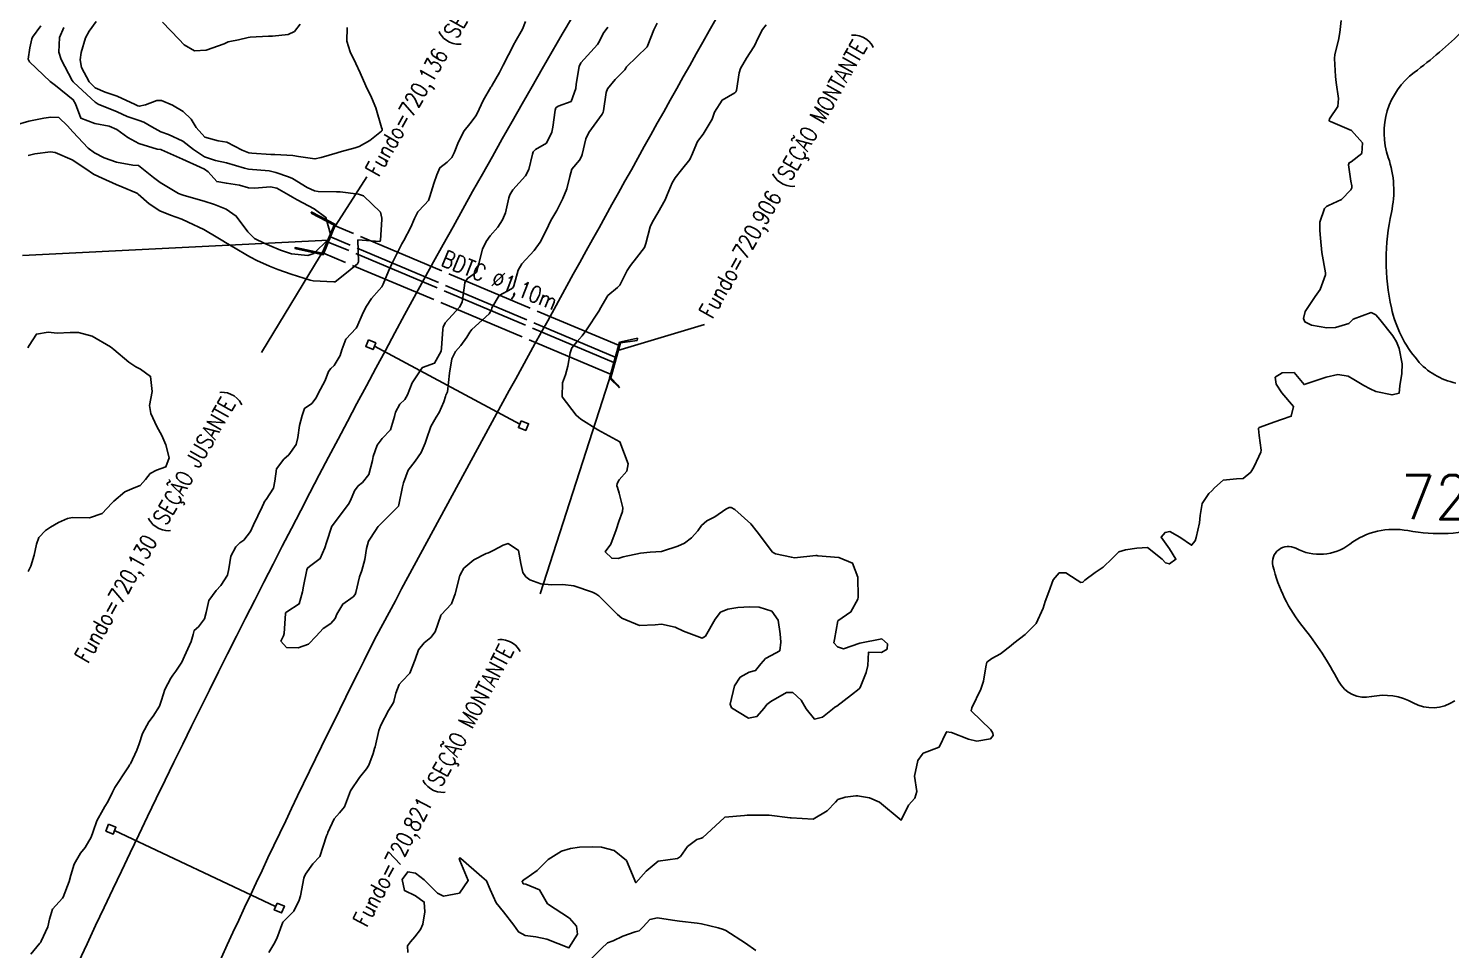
# Model space of a CAD drawing. Header units: metres. Extents: x 318500 to 325275, y 7408834 to 7428799.
# Drawn here: x 322047.1 to 322176.2, y 7417404.1 to 7417487.7 of the extents above; entities that cross this region are included whole.
import ezdxf
from ezdxf.enums import TextEntityAlignment as Align

# ---------------------------------------------------------------- set-up
doc = ezdxf.new("R2010")
doc.units = ezdxf.units.M
doc.header["$MEASUREMENT"] = 0
doc.linetypes.add('CONTINUO', pattern=[0])
doc.linetypes.add('TRACEJADO', pattern=[8.7, 8, -0.7])
for name, color, linetype in [('ALA', 45, 'Continuous'), ('BUEIRO', 151, 'Continuous'), ('Curvas de Nivel 1m', 11, 'Continuous'), ('Hidrografia', 140, 'Continuous'), ('Linha Férrea', 20, 'Continuous'), ('Pontos Cotados', 45, 'Continuous'), ('Pórticos', 45, 'Continuous'), ('TEXTO', 45, 'Continuous')]:
    doc.layers.add(name, color=color, linetype=linetype)
doc.styles.add('ROMANS', font='romans', dxfattribs={"height": 0.2})
doc.styles.add('Style-STANDARD', font='STANDARD.shx')

# ---------------------------------------------------------------- blocks, each defined once
blk = doc.blocks.new('ELVTXT_38')
at = {"layer": 'Pontos Cotados', "linetype": 'Continuous', "style": 'Style-STANDARD'}
for s, height, p in [('721.9', 4, (0, 4)), ('x', 3, (0, 0))]:
    blk.add_text(s, height=height, dxfattribs=at).set_placement(p, align=Align.MIDDLE_CENTER)

msp = doc.modelspace()

# ---------------------------------------------------------------- linework, layer by layer
at = {"layer": 'ALA', "linetype": 'CONTINUO'}
for points in [[(322074.99, 7417469.91, 722.49), (322072.77, 7417471.07, 721.43)], [(322072.77, 7417471.07, 721.43), (322072.83, 7417470.91, 720.72), (322074.86, 7417469.85, 721.11)], [(322073.78, 7417467.32, 721.12), (322071.35, 7417467.82, 720.78), (322071.28, 7417467.73, 721.46)], [(322073.85, 7417467.17, 722.49), (322071.28, 7417467.73, 721.46)], [(322100.75, 7417459.25, 722.82), (322102.37, 7417459.6, 722.12)], [(322100.84, 7417459.17, 720.99), (322102.35, 7417459.4, 721.55), (322102.37, 7417459.6, 722.12)], [(322099.83, 7417455.98, 722.83), (322100.74, 7417455.08, 722.09)], [(322100.74, 7417455.08, 722.09), (322100.6, 7417455.32, 721.56), (322099.95, 7417456, 720.92)]]:
    msp.add_polyline3d(points, dxfattribs=at)
at = {"layer": 'BUEIRO', "linetype": 'TRACEJADO', "flags": 128}
for points in [[(322100.66, 7417458.95), (322074.95, 7417469.8)], [(322100.23, 7417457.4), (322074.33, 7417468.32)], [(322100.36, 7417457.88), (322074.52, 7417468.79)], [(322099.93, 7417456.33), (322073.9, 7417467.31)]]:
    msp.add_lwpolyline(points, dxfattribs=at)
at = {"layer": 'BUEIRO', "linetype": 'CONTINUO'}
for points in [[(322074.99, 7417469.91, 722.49), (322074.86, 7417469.85, 721.11), (322073.78, 7417467.32, 721.12), (322073.85, 7417467.17, 722.49)], [(322074.99, 7417469.91, 722.49), (322073.85, 7417467.17, 722.49)], [(322100.75, 7417459.25, 722.82), (322099.83, 7417455.98, 722.83)], [(322099.83, 7417455.98, 722.83), (322099.95, 7417456, 720.92), (322100.84, 7417459.17, 720.99), (322100.75, 7417459.25, 722.82)]]:
    msp.add_polyline3d(points, dxfattribs=at)
at = {"layer": 'Curvas de Nivel 1m', "flags": 128}
for points, elevation in [([(322045.91, 7417478.94), (322047.15, 7417479.29), (322048.52, 7417479.55), (322049.16, 7417479.65), (322049.88, 7417479.62), (322050.67, 7417478.88), (322051.14, 7417478.33), (322052.54, 7417476.85), (322053.11, 7417476.41), (322053.98, 7417475.96), (322055.1, 7417475.56), (322056.58, 7417475.31), (322057.1, 7417475.26), (322057.7, 7417474.78), (322058.48, 7417474.17), (322059.08, 7417473.74), (322060.73, 7417472.74), (322061.07, 7417472.61), (322061.26, 7417472.55), (322063.06, 7417472.04), (322064.01, 7417471.74), (322065.05, 7417471.32), (322065.97, 7417470.67), (322067.02, 7417469.25), (322067.64, 7417468.65), (322068.56, 7417468.19), (322069, 7417468.01), (322069.98, 7417467.59), (322071, 7417467.26), (322072.47, 7417467.11), (322073, 7417467.29), (322074.32, 7417468.56), (322074.52, 7417469.05), (322074.1, 7417470.56), (322073.05, 7417471.35), (322071.51, 7417472.15), (322071.07, 7417472.39), (322070.72, 7417472.61), (322069.66, 7417473.2), (322069.08, 7417473.32), (322067.64, 7417473.21), (322067.08, 7417473.25), (322066.26, 7417473.49), (322065.08, 7417473.65), (322064.2, 7417473.81), (322063.44, 7417474.7), (322063.09, 7417474.94), (322062.69, 7417475.13), (322061.11, 7417475.83), (322059.19, 7417476.69), (322059.12, 7417476.72), (322058.81, 7417476.76), (322057.13, 7417477.25), (322056.13, 7417477.81), (322055.15, 7417478.52), (322054.46, 7417478.83), (322053.15, 7417479.08), (322051.86, 7417479.56), (322051.4, 7417480.87), (322051.18, 7417481.23), (322049.57, 7417482.52), (322049.2, 7417482.79), (322049.08, 7417482.9), (322047.23, 7417484.68), (322047.11, 7417484.92), (322047.24, 7417485.94), (322047.42, 7417486.75), (322047.49, 7417486.92), (322048.23, 7417487.95)], 722), ([(322047.11, 7417476.19), (322047.7, 7417476.32), (322049.11, 7417476.52), (322049.55, 7417476.46), (322051.1, 7417475.78), (322052.51, 7417474.85), (322052.84, 7417474.6), (322053.09, 7417474.45), (322053.81, 7417474.11), (322055.08, 7417473.54), (322055.6, 7417473.34), (322056.88, 7417472.79), (322057.01, 7417472.73), (322057.07, 7417472.68), (322058.06, 7417471.78), (322059.05, 7417471.14), (322060.01, 7417470.75), (322061.03, 7417470.39), (322061.62, 7417470.14), (322063.02, 7417469.45), (322064.3, 7417468.69), (322064.75, 7417468.42), (322065.01, 7417468.28), (322065.89, 7417467.78), (322066.99, 7417467.09), (322067.27, 7417466.94), (322067.83, 7417466.65), (322068.98, 7417466.12), (322069.76, 7417465.83), (322070.97, 7417465.42), (322072.69, 7417464.86), (322072.96, 7417464.8), (322074.82, 7417464.7), (322074.96, 7417464.72), (322075.97, 7417465.54), (322076.99, 7417466.35), (322077.05, 7417466.46), (322077.07, 7417466.52), (322077.01, 7417468.52), (322079.01, 7417468.38), (322079.07, 7417468.5), (322079.17, 7417470.37), (322079.17, 7417470.5), (322079.05, 7417471.02), (322077.53, 7417472.52), (322077.07, 7417472.67), (322075.39, 7417472.87), (322075.07, 7417472.87), (322073.4, 7417472.91), (322073.07, 7417472.96), (322072.41, 7417473.26), (322071.08, 7417474.08), (322070.73, 7417474.25), (322069.57, 7417474.62), (322069.09, 7417474.75), (322068.95, 7417474.78), (322067.09, 7417474.95), (322066.72, 7417475.04), (322065.1, 7417475.5), (322064.09, 7417475.71), (322063.11, 7417476.06), (322062.1, 7417476.73), (322061.13, 7417477.48), (322059.83, 7417478.07), (322059.14, 7417478.32), (322058.33, 7417478.77), (322057.58, 7417479.21), (322057.16, 7417479.34), (322056.07, 7417479.72), (322055.16, 7417480.13), (322053.45, 7417480.84), (322053.17, 7417481.02), (322051.62, 7417482.43), (322051.2, 7417482.84), (322051.17, 7417482.87), (322051.1, 7417482.98), (322050.08, 7417484.89), (322049.89, 7417485.54), (322049.93, 7417486.89), (322050.34, 7417487.8)], 723), ([(322047.33, 7417403.71), (322048.16, 7417404.71), (322048.24, 7417404.8), (322048.29, 7417404.89), (322048.87, 7417406.19), (322049.03, 7417406.88), (322049.3, 7417407.78), (322050.21, 7417408.78), (322050.27, 7417408.87), (322050.81, 7417410.28), (322050.97, 7417410.86), (322051.26, 7417411.85), (322051.85, 7417412.85), (322052.28, 7417413.38), (322052.82, 7417414.3), (322052.99, 7417414.83), (322053.32, 7417415.81), (322053.9, 7417416.82), (322054.06, 7417417.09), (322054.33, 7417417.53), (322054.76, 7417418.4), (322054.96, 7417418.81), (322056.08, 7417420.51), (322056.25, 7417420.79), (322056.29, 7417420.87), (322056.37, 7417420.98), (322056.97, 7417422.2), (322057.16, 7417422.78), (322057.46, 7417423.73), (322058.03, 7417424.77), (322058.44, 7417425.31), (322059, 7417426.2), (322059.19, 7417426.75), (322059.49, 7417427.72), (322060.04, 7417428.74), (322060.22, 7417429.01), (322060.49, 7417429.37), (322061.03, 7417430.2), (322061.29, 7417430.73), (322061.88, 7417432.08), (322062.06, 7417432.72), (322062.17, 7417433.08), (322062.54, 7417433.4), (322063.11, 7417434.14), (322063.24, 7417434.7), (322063.48, 7417435.79), (322064.14, 7417436.69), (322064.59, 7417437.15), (322065.19, 7417438.09), (322065.3, 7417438.67), (322065.48, 7417439.82), (322065.95, 7417440.67), (322066.29, 7417441.02), (322066.65, 7417441.28), (322067.26, 7417442.05), (322067.55, 7417442.65), (322068.33, 7417444.28), (322068.47, 7417444.63), (322068.54, 7417444.79), (322068.7, 7417444.97), (322069.35, 7417445.98), (322069.49, 7417446.62), (322069.62, 7417447.73), (322070.28, 7417448.61), (322070.75, 7417449.02), (322071.4, 7417449.96), (322071.56, 7417450.59), (322071.72, 7417451.66), (322071.96, 7417452.59), (322072.17, 7417453.22), (322072.82, 7417453.66), (322073.22, 7417454.18), (322073.41, 7417454.57), (322074.03, 7417455.75), (322074.36, 7417456.56), (322074.57, 7417456.84), (322074.86, 7417457.13), (322075.4, 7417458.02), (322075.56, 7417458.54), (322075.93, 7417459.5), (322076.86, 7417460.52), (322076.91, 7417460.6), (322077.5, 7417461.94), (322077.79, 7417462.51), (322078.25, 7417463.2), (322078.95, 7417463.97), (322079.19, 7417464.26), (322079.31, 7417464.49), (322079.78, 7417465.69), (322080.14, 7417466.48), (322081.01, 7417468.17), (322081.17, 7417468.47), (322081.82, 7417469.67), (322082.14, 7417470.45), (322082.44, 7417471.06), (322083.06, 7417471.69), (322083.42, 7417472.08), (322083.55, 7417472.44), (322083.89, 7417473.62), (322084.16, 7417474.43), (322084.45, 7417475.07), (322085.11, 7417475.57), (322085.55, 7417475.98), (322085.74, 7417476.41), (322086.13, 7417477.41), (322086.67, 7417478.4), (322087.16, 7417479.04), (322087.74, 7417479.81), (322088.02, 7417480.38), (322088.39, 7417481.17), (322089.08, 7417482.37), (322089.12, 7417482.45), (322089.2, 7417482.57), (322089.87, 7417483.71), (322090.19, 7417484.36), (322091.17, 7417486.26), (322091.2, 7417486.34), (322091.22, 7417486.37), (322091.25, 7417486.43), (322091.95, 7417487.65), (322092.23, 7417488.33)], 724), ([(322076.03, 7417487.78), (322076.01, 7417486.54), (322076.3, 7417485.59), (322076.83, 7417484.53), (322077.22, 7417483.69), (322077.74, 7417482.51), (322078.25, 7417481.45), (322078.63, 7417480.51), (322079.15, 7417478.72), (322079.21, 7417478.55), (322079.23, 7417478.5), (322079.21, 7417478.44), (322079.15, 7417478.38), (322078.1, 7417477.54), (322077.13, 7417476.99), (322076.78, 7417476.87), (322075.54, 7417476.54), (322075.22, 7417476.45), (322075.12, 7417476.43), (322073.68, 7417476), (322073.11, 7417475.87), (322071.63, 7417476.07), (322071.11, 7417476.17), (322069.48, 7417476.26), (322069.11, 7417476.28), (322067.39, 7417476.38), (322067.12, 7417476.42), (322066.5, 7417476.67), (322065.13, 7417477.39), (322064.32, 7417477.51), (322063.14, 7417477.84), (322062.34, 7417478.72), (322061.89, 7417479.47), (322061.16, 7417480.18), (322060.19, 7417480.75), (322059.18, 7417481.17), (322058.76, 7417481.18), (322057.75, 7417480.78), (322057.17, 7417480.65), (322057.04, 7417480.67), (322056.8, 7417480.8), (322055.18, 7417481.57), (322054.08, 7417481.93), (322053.19, 7417482.33), (322052.64, 7417482.85), (322051.93, 7417484.15), (322051.8, 7417484.86), (322051.91, 7417485.53), (322052.3, 7417486.85), (322052.64, 7417487.47), (322053.27, 7417488.33)], 724), ([(322059.27, 7417488.28), (322060.78, 7417486.74), (322061.24, 7417486.23), (322062.2, 7417485.68), (322063.24, 7417485.74), (322064.88, 7417486.32), (322065.25, 7417486.48), (322065.4, 7417486.53), (322066.17, 7417486.67), (322067.05, 7417486.87), (322067.25, 7417486.9), (322068.9, 7417486.99), (322069.26, 7417487.01), (322070.7, 7417487.17), (322071.26, 7417487.44), (322071.79, 7417488.08)], 724), ([(322114.05, 7417488.04), (322113.71, 7417487.61), (322113.26, 7417486.72), (322113.05, 7417486.26), (322112.94, 7417486.05), (322112.28, 7417485.02), (322111.72, 7417484.07), (322111.6, 7417483.69), (322111.37, 7417482.07), (322111.31, 7417481.95), (322111.2, 7417481.87), (322110.07, 7417481.2), (322109.38, 7417480.1), (322109.16, 7417479.47), (322108.33, 7417478.11), (322107.82, 7417477.44), (322107.27, 7417476.13), (322107.23, 7417476.01), (322107.12, 7417475.82), (322106.38, 7417474.86), (322105.79, 7417474.14), (322105.52, 7417473.71), (322105.07, 7417472.6), (322104.89, 7417472.15), (322104.24, 7417470.97), (322103.74, 7417470.17), (322103.52, 7417469.69), (322103.15, 7417468.18), (322103.01, 7417467.84), (322102.29, 7417466.89), (322101.75, 7417466.19), (322101.45, 7417465.73), (322100.97, 7417464.78), (322100.77, 7417464.4), (322100.56, 7417464.21), (322099.7, 7417463.46), (322098.97, 7417462.23), (322098.93, 7417462.15), (322097.69, 7417460.25), (322097.36, 7417459.8), (322096.9, 7417459.3), (322096.43, 7417458.72), (322096.27, 7417458.27), (322096.07, 7417457.06), (322095.84, 7417456.27), (322095.58, 7417455.54), (322095.54, 7417454.27), (322096.81, 7417452.6), (322097.25, 7417452.25), (322098.79, 7417451.27), (322100.77, 7417450.2), (322101.53, 7417448.19), (322101.4, 7417447.53), (322100.73, 7417446.75), (322100.53, 7417446.4), (322100.52, 7417446.2), (322100.56, 7417446.05), (322100.71, 7417445.52), (322101.04, 7417444.2), (322101.03, 7417443.87), (322100.68, 7417442.97), (322100.46, 7417442.2), (322099.97, 7417440.89), (322099.46, 7417440.22), (322100.05, 7417439.62), (322100.63, 7417439.61), (322101.07, 7417439.76), (322102.64, 7417440.08), (322103.52, 7417440.17), (322104.55, 7417440.25), (322104.64, 7417440.27), (322106.05, 7417440.72), (322106.65, 7417441), (322107.29, 7417441.48), (322107.85, 7417442.11), (322108.2, 7417442.59), (322108.68, 7417443.01), (322109.41, 7417443.37), (322110.41, 7417444.07), (322110.7, 7417444.22), (322110.88, 7417444.24), (322111.2, 7417444.06), (322112.68, 7417442.75), (322113.25, 7417442.03), (322114.64, 7417440.19), (322114.91, 7417440.02), (322116.35, 7417439.71), (322116.64, 7417439.67), (322118.55, 7417439.87), (322118.64, 7417439.87), (322118.75, 7417439.84), (322120.64, 7417439.69), (322121.89, 7417439.18), (322122.37, 7417437.91), (322122.4, 7417436.1), (322122.38, 7417435.91), (322121.74, 7417434.76), (322120.56, 7417433.94), (322120.25, 7417432.24), (322120.21, 7417431.94), (322120.53, 7417431.58), (322121.07, 7417431.4), (322122.54, 7417431.91), (322124.54, 7417432.3), (322125.05, 7417431.87), (322125.02, 7417431.39), (322124.53, 7417431.06), (322123.33, 7417431.1), (322123.29, 7417429.9), (322123.13, 7417429.27), (322122.58, 7417427.91), (322122.48, 7417427.79), (322121.79, 7417427.23), (322120.46, 7417426.21), (322120.3, 7417426.1), (322120.07, 7417425.94), (322119.18, 7417425.22), (322118.45, 7417425.02), (322117.7, 7417425.97), (322117.24, 7417426.75), (322116.47, 7417427.44), (322115.91, 7417427.43), (322114.47, 7417426.62), (322114.13, 7417426.35), (322113.87, 7417426.03), (322113.22, 7417425.26), (322112.45, 7417425.11), (322110.9, 7417426.06), (322110.79, 7417426.39), (322111.19, 7417428.06), (322111.71, 7417428.84), (322112.5, 7417429.29), (322113.09, 7417429.44), (322113.56, 7417430.03), (322114.01, 7417430.53), (322114.52, 7417430.8), (322115.31, 7417431.23), (322115.38, 7417432.01), (322115.32, 7417432.78), (322115.15, 7417434.01), (322114.57, 7417434.82), (322113.41, 7417435.2), (322112.58, 7417435.22), (322111.48, 7417435.15), (322110.57, 7417435.02), (322109.92, 7417434.72), (322109.42, 7417434.09), (322108.54, 7417432.57), (322108.26, 7417432.38), (322106.55, 7417433.02), (322105.8, 7417433.38), (322104.55, 7417433.65), (322103.98, 7417433.58), (322102.55, 7417433.52), (322100.97, 7417434.2), (322100.56, 7417434.52), (322098.86, 7417436.23), (322098.59, 7417436.41), (322098.29, 7417436.54), (322096.6, 7417437.12), (322095.62, 7417437.24), (322094.6, 7417437.21), (322093.61, 7417437.3), (322092.6, 7417437.66), (322092.24, 7417437.95), (322091.98, 7417438.32), (322091.79, 7417439.16), (322091.58, 7417440.33), (322090.65, 7417440.95), (322090.18, 7417440.81), (322089.35, 7417440.35), (322088.86, 7417440.13), (322088.64, 7417440.05), (322087.53, 7417439.47), (322086.61, 7417438.72), (322086.5, 7417438.5), (322086.45, 7417438.39), (322086.27, 7417438.06), (322085.84, 7417436.4), (322085.5, 7417435.48), (322084.56, 7417434.5), (322084.53, 7417434.45), (322084.53, 7417434.42), (322084.03, 7417432.94), (322083.63, 7417432.43), (322083.02, 7417431.94), (322082.52, 7417431.31), (322082.2, 7417430.44), (322081.73, 7417429.21), (322081.02, 7417428.46), (322080.76, 7417428.18), (322080.46, 7417427.39), (322080.28, 7417426.64), (322080.2, 7417426.47), (322079.78, 7417425.82), (322079.09, 7417424.49), (322078.92, 7417424), (322078.57, 7417422.5), (322078.53, 7417422.37), (322078.39, 7417421.9), (322078.02, 7417420.85), (322077.79, 7417420.51), (322077.15, 7417419.73), (322076.35, 7417418.52), (322075.79, 7417417.07), (322075.35, 7417416.53), (322074.87, 7417415.99), (322074.29, 7417414.75), (322074.24, 7417414.6), (322074.22, 7417414.55), (322074.17, 7417414.43), (322073.56, 7417412.56), (322072.92, 7417411.91), (322072.25, 7417410.97), (322072.13, 7417410.69), (322072.11, 7417410.58), (322071.8, 7417409), (322071.69, 7417408.59), (322071.2, 7417407.59), (322070.19, 7417406.6), (322069.66, 7417405.11), (322069.4, 7417404.61), (322068.93, 7417403.84)], 724), ([(322099.68, 7417487.82), (322099.27, 7417487.26), (322098.94, 7417486.54), (322098.75, 7417486.24), (322097.23, 7417484.58), (322097.1, 7417484.26), (322096.83, 7417482.64), (322096.78, 7417482.27), (322096.36, 7417481.09), (322095.18, 7417480.64), (322094.97, 7417480.49), (322094.91, 7417480.29), (322094.7, 7417478.74), (322094.61, 7417478.3), (322094.13, 7417477.3), (322093.13, 7417476.71), (322092.92, 7417476.51), (322092.86, 7417476.31), (322092.53, 7417474.89), (322092.21, 7417474.32), (322091.08, 7417473.07), (322090.79, 7417472.62), (322090.72, 7417472.34), (322090.41, 7417470.98), (322090.13, 7417470.35), (322089.7, 7417469.68), (322089.02, 7417468.9), (322088.65, 7417468.37), (322088.31, 7417467.68), (322087.99, 7417466.38), (322087.77, 7417465.59), (322086.97, 7417465.02), (322086.72, 7417464.64), (322086.68, 7417464.39), (322086.47, 7417462.86), (322086.23, 7417462.4), (322084.92, 7417460.99), (322084.74, 7417460.59), (322084.72, 7417460.42), (322084.61, 7417458.7), (322084.57, 7417458.42), (322083.97, 7417457.33), (322082.86, 7417456.94), (322082.65, 7417456.65), (322082.53, 7417456.44), (322081.95, 7417455.56), (322081.51, 7417454.46), (322081.27, 7417454.02), (322080.82, 7417453.62), (322080.41, 7417452.87), (322080.32, 7417452.48), (322079.98, 7417451.28), (322079.23, 7417450.49), (322078.76, 7417449.9), (322078.4, 7417448.86), (322078.33, 7417448.5), (322078, 7417447.24), (322077.44, 7417446.51), (322077.04, 7417446.2), (322076.71, 7417445.74), (322076.35, 7417444.87), (322076.17, 7417444.53), (322074.67, 7417442.58), (322074.65, 7417442.55), (322074.15, 7417441.06), (322074, 7417440.56), (322073.6, 7417439.59), (322072.61, 7417438.88), (322072.45, 7417438.74), (322072.39, 7417438.58), (322072.08, 7417437.1), (322072, 7417436.59), (322071.68, 7417435.48), (322070.56, 7417434.75), (322070.48, 7417434.69), (322070.45, 7417434.6), (322070.33, 7417432.8), (322070.27, 7417432.6), (322070.03, 7417432.11), (322070.52, 7417431.53), (322071.6, 7417431.51), (322072.52, 7417431.83), (322073.22, 7417432.57), (322073.85, 7417433.25), (322074.55, 7417433.7), (322074.94, 7417434.16), (322075.11, 7417434.54), (322075.64, 7417435.47), (322076.58, 7417436.12), (322076.78, 7417436.33), (322076.84, 7417436.52), (322077.17, 7417437.95), (322077.37, 7417438.51), (322077.63, 7417439.5), (322077.8, 7417440.51), (322077.99, 7417441.17), (322078.67, 7417442.25), (322078.77, 7417442.4), (322078.86, 7417442.5), (322080.69, 7417444.36), (322080.73, 7417444.47), (322081.07, 7417446.11), (322081.16, 7417446.46), (322081.58, 7417447.62), (322082.22, 7417448.45), (322082.76, 7417449.22), (322083.13, 7417450.07), (322083.25, 7417450.44), (322083.64, 7417451.58), (322084.11, 7417452.43), (322084.38, 7417452.85), (322084.82, 7417453.83), (322084.95, 7417454.3), (322084.99, 7417454.42), (322085.15, 7417454.73), (322085.33, 7417456.41), (322085.55, 7417457.73), (322085.88, 7417458.4), (322086.35, 7417458.94), (322086.9, 7417459.68), (322087.16, 7417460.13), (322087.36, 7417460.38), (322088.92, 7417461.82), (322089.12, 7417462.17), (322089.18, 7417462.36), (322089.82, 7417463.47), (322090.96, 7417464.08), (322091.1, 7417464.19), (322091.17, 7417464.34), (322091.55, 7417465.76), (322091.89, 7417466.33), (322093, 7417467.54), (322093.55, 7417468.3), (322094.1, 7417469.37), (322094.51, 7417470.29), (322095.05, 7417471.18), (322095.44, 7417471.9), (322095.6, 7417472.27), (322095.97, 7417473.16), (322096.24, 7417474.27), (322096.42, 7417474.95), (322097.11, 7417475.75), (322097.31, 7417476.07), (322097.36, 7417476.26), (322097.7, 7417477.7), (322097.97, 7417478.25), (322099.17, 7417479.92), (322099.27, 7417480.12), (322099.31, 7417480.23), (322099.54, 7417481.88), (322099.66, 7417482.23), (322100.35, 7417483.08), (322101.23, 7417483.95), (322101.33, 7417484.11), (322101.39, 7417484.21), (322103.25, 7417486.03), (322103.33, 7417486.18), (322103.87, 7417487.57), (322104.16, 7417488.17)], 724), ([(322166.22, 7417488.42), (322166.1, 7417487.34), (322165.98, 7417486.63), (322165.66, 7417485.35), (322165.63, 7417484.97), (322165.71, 7417483.35), (322165.76, 7417482.8), (322165.98, 7417481.34), (322165.92, 7417480.62), (322165.18, 7417479.5), (322165.13, 7417479.35), (322165.18, 7417479.28), (322165.27, 7417479.26), (322167.17, 7417478.44), (322168.15, 7417477.32), (322168.09, 7417476.36), (322167.12, 7417475.6), (322166.94, 7417475.51), (322166.88, 7417475.33), (322167.11, 7417473.84), (322167.19, 7417473.42), (322167.2, 7417473.33), (322167.19, 7417473.24), (322167.1, 7417473.06), (322166.25, 7417472.17), (322165.07, 7417471.64), (322164.89, 7417471.54), (322164.73, 7417471.36), (322164.28, 7417470.13), (322164.29, 7417469.36), (322164.35, 7417468.67), (322164.46, 7417467.36), (322164.81, 7417465.54), (322164.82, 7417465.35), (322164.33, 7417464), (322163.88, 7417463.37), (322162.95, 7417462.01), (322162.82, 7417461.38), (322162.94, 7417461.08), (322163.53, 7417460.77), (322164.93, 7417460.55), (322165.71, 7417460.56), (322166.93, 7417460.92), (322167.12, 7417461.14), (322167.32, 7417461.32), (322168.95, 7417461.92), (322169.37, 7417461.72), (322169.73, 7417461.29), (322170.92, 7417459.8), (322171.26, 7417459.27), (322171.5, 7417458.67), (322171.77, 7417457.26), (322171.73, 7417456.4), (322171.56, 7417455.26), (322171.49, 7417454.62), (322170.85, 7417454.45), (322169.37, 7417454.77), (322168.86, 7417454.99), (322168.27, 7417455.31), (322167.39, 7417455.85), (322166.87, 7417456.15), (322165.91, 7417456.3), (322164.87, 7417456.06), (322162.86, 7417455.38), (322161.96, 7417456.48), (322160.87, 7417456.46), (322160.23, 7417456.05), (322160.32, 7417455.42), (322160.85, 7417454.64), (322161.91, 7417453.39), (322161.7, 7417452.52), (322160.81, 7417452.21), (322160.22, 7417452.01), (322158.8, 7417451.48), (322158.76, 7417451.47), (322158.74, 7417451.43), (322158.74, 7417451.37), (322158.79, 7417450.78), (322158.96, 7417449.43), (322158.95, 7417449.26), (322158.77, 7417448.86), (322158.3, 7417447.89), (322158.04, 7417447.44), (322157.33, 7417446.86), (322156.74, 7417446.83), (322155.51, 7417446.71), (322154.73, 7417446.03), (322154.48, 7417445.73), (322154.21, 7417445.5), (322153.63, 7417444.58), (322153.44, 7417443.5), (322153.37, 7417442.83), (322153.08, 7417441.51), (322152.97, 7417441.2), (322152.66, 7417440.81), (322151.59, 7417441.53), (322150.68, 7417442.05), (322150.25, 7417441.97), (322149.89, 7417441.55), (322150.65, 7417440.49), (322151.24, 7417439.53), (322150.64, 7417439.11), (322150.3, 7417439.21), (322150, 7417439.55), (322148.66, 7417440.61), (322147.69, 7417440.54), (322146.65, 7417440.38), (322146.05, 7417440.2), (322145.44, 7417439.61), (322144.63, 7417438.82), (322143.91, 7417438.34), (322142.98, 7417437.64), (322142.8, 7417437.45), (322142.62, 7417437.42), (322142.26, 7417437.65), (322141.26, 7417438.29), (322140.63, 7417438.3), (322140.11, 7417437.68), (322139.7, 7417436.59), (322139.37, 7417435.69), (322139.18, 7417435.09), (322138.56, 7417433.7), (322137.55, 7417432.71), (322136.54, 7417431.92), (322136.29, 7417431.72), (322135.33, 7417430.94), (322134.52, 7417430.53), (322134.08, 7417430.19), (322134, 7417429.76), (322133.77, 7417428.48), (322133.53, 7417427.76), (322132.73, 7417426.04), (322132.67, 7417425.78), (322134.43, 7417424.05), (322134.62, 7417423.75), (322134.64, 7417423.53), (322134.42, 7417423.24), (322133.16, 7417423.03), (322132.42, 7417423.21), (322130.86, 7417423.8), (322130.43, 7417423.88), (322130.39, 7417423.84), (322130.39, 7417423.8), (322129.75, 7417422.47), (322128.4, 7417421.97), (322128.31, 7417421.93), (322128.21, 7417421.83), (322127.82, 7417421.27), (322127.51, 7417419.84), (322127.73, 7417418.47), (322127.54, 7417417.84), (322126.98, 7417417.21), (322126.32, 7417415.86), (322124.34, 7417417.49), (322123.42, 7417417.89), (322122.35, 7417418.07), (322122.2, 7417418.07), (322121.23, 7417417.93), (322120.56, 7417417.72), (322120.34, 7417417.5), (322119.58, 7417416.7), (322118.32, 7417415.96), (322116.32, 7417416.06), (322116.24, 7417416.07), (322114.32, 7417416.3), (322114.03, 7417416.32), (322112.32, 7417416.31), (322112.08, 7417416.29), (322110.32, 7417416.13), (322110.28, 7417416.11), (322110.25, 7417416.07), (322108.3, 7417414.27), (322108.19, 7417414.21), (322107.78, 7417414.11), (322106.92, 7417413.48), (322106.28, 7417412.55), (322106.02, 7417412.37), (322104.27, 7417412.15), (322103.18, 7417411.24), (322102.24, 7417410.18), (322101.38, 7417412.19), (322100.28, 7417413.09), (322099.11, 7417413.4), (322098.29, 7417413.45), (322097.12, 7417413.42), (322096.29, 7417413.3), (322095.5, 7417413.05), (322094.27, 7417412.28), (322093.27, 7417411.28), (322092.24, 7417410.57), (322092.09, 7417410.47), (322091.91, 7417410.31), (322092.02, 7417410.09), (322092.24, 7417410.06), (322093.48, 7417409.54), (322094.22, 7417408.28), (322096.2, 7417406.97), (322096.85, 7417406.25), (322096.93, 7417405.5), (322096.16, 7417404.26), (322094.17, 7417405.07), (322093.15, 7417405.27), (322092.18, 7417405.38), (322091.57, 7417405.71), (322091.15, 7417406.33), (322090.21, 7417407.53), (322089.55, 7417408.35), (322089.01, 7417409.58), (322088.69, 7417410.36), (322088.25, 7417410.71), (322086.34, 7417412.39), (322086.27, 7417412.44), (322086.21, 7417412.39), (322086.27, 7417412.19), (322087.02, 7417410.38), (322086.23, 7417409.24), (322084.77, 7417408.95), (322084.23, 7417409.22), (322083.04, 7417410.43), (322082.25, 7417411.04), (322081.54, 7417411.16), (322081.02, 7417410.46), (322081.24, 7417409.47), (322082.23, 7417408.99), (322083.03, 7417408.43), (322083.09, 7417407.55), (322082.91, 7417406.43), (322082.68, 7417405.93), (322082.17, 7417405.28), (322081.78, 7417404.83), (322081.51, 7417404.45), (322081.54, 7417403.84)], 723), ([(322047.07, 7417458.72), (322047.19, 7417458.92), (322047.84, 7417459.97), (322048.9, 7417460.13), (322049.73, 7417460.06), (322050.9, 7417460.12), (322051.65, 7417460.11), (322052.89, 7417459.77), (322054.56, 7417458.82), (322054.88, 7417458.57), (322056.23, 7417457.43), (322056.85, 7417456.99), (322057.29, 7417456.78), (322058.2, 7417456.12), (322058.36, 7417454.77), (322058.1, 7417453.48), (322058.22, 7417452.77), (322058.78, 7417451.57), (322059.23, 7417450.76), (322059.59, 7417449.92), (322059.88, 7417448.75), (322059.58, 7417447.91), (322058.73, 7417447.63), (322058.17, 7417447.33), (322057.73, 7417446.77), (322057.25, 7417446.24), (322056.71, 7417446.03), (322055.86, 7417445.64), (322054.86, 7417444.82), (322054.69, 7417444.62), (322053.8, 7417443.7), (322052.67, 7417443.3), (322051.12, 7417443.31), (322050.67, 7417443.23), (322049.86, 7417442.88), (322049.11, 7417442.45), (322048.66, 7417442.15), (322048.05, 7417441.5), (322047.85, 7417440.91), (322047.64, 7417439.9), (322047.33, 7417438.91), (322047.11, 7417438.41)], 724), ([(322098.15, 7417403.24), (322099.11, 7417404.22), (322099.66, 7417404.72), (322100.17, 7417404.92), (322101.05, 7417405.32), (322102.18, 7417405.71), (322102.53, 7417405.83), (322102.9, 7417406.17), (322103.51, 7417406.85), (322104.2, 7417406.98), (322105.55, 7417406.78), (322106.2, 7417406.68), (322107.79, 7417406.51), (322108.2, 7417406.45), (322109.7, 7417406.08), (322110.19, 7417405.94), (322110.4, 7417405.86), (322112.17, 7417404.71), (322113.12, 7417404.03)], 723)]:
    msp.add_lwpolyline(points, dxfattribs=dict(at, elevation=elevation))
at = {"layer": 'Hidrografia'}
for points in [[(322176.63, 7417455.53, -0.167506), (322173.14, 7417457.6, -0.120853), (322170.78, 7417462.34, -0.111416), (322170.78, 7417471, 0.140153), (322170.5, 7417475.99, -0.326591), (322172.85, 7417483.71, 0.034213), (322177.29, 7417487.53, 0.326242)], [(322176.53, 7417426.7, -0.288417), (322172.76, 7417426.51, 0.183512), (322168.99, 7417427.07, -0.33814), (322165.98, 7417428.48, 0.049444), (322162.77, 7417433.38, -0.110984), (322160.04, 7417438.93, -0.647885), (322162.11, 7417440.53, 0.292514), (322167.01, 7417440.91, -0.212089), (322172.29, 7417442.13, 0.121574), (322179.55, 7417442.51, 0.319513)]]:
    msp.add_lwpolyline(points, format="xyb", dxfattribs=at)
at = {"layer": 'Linha Férrea'}
for points in [[(322233.98, 7417737.99, -0.002223), (322154.87, 7417593.01), (322102.88, 7417500.14, 0.00265), (322097.4, 7417490.35, 0.027781), (322044.11, 7417386.34, 0.035735), (322015.66, 7417306.72, 0.016271), (322001.83, 7417250.43, 0.006444), (321990.25, 7417191.8, 0.008188), (321970.29, 7417080.67, -0.005901), (321965.68, 7417056.14, -0.019111), (321940.9, 7416966.47, -0.001899), (321910.16, 7416869.78), (321854.13, 7416687.43), (321842.52, 7416650.59), (321798.98, 7416497.54), (321750.6, 7416346.47)], [(321750.6, 7416346.47), (321798.98, 7416497.54), (321842.52, 7416650.59), (321854.13, 7416687.43), (321910.16, 7416869.78, 0.001899), (321940.9, 7416966.47, 0.019111), (321965.68, 7417056.14, 0.005901), (321970.29, 7417080.67, -0.008188), (321990.25, 7417191.8, -0.006444), (322001.83, 7417250.43, -0.016271), (322015.66, 7417306.72, -0.035735), (322044.11, 7417386.34, -0.027781), (322097.4, 7417490.35, -0.00265), (322102.88, 7417500.14), (322154.87, 7417593.01, 0.002223), (322233.98, 7417737.99)], [(322196.38, 7417647.06, -0.005702), (322169.67, 7417596.02), (322116.03, 7417500.08, 0.006587), (322078.7, 7417432.59, 0.020372), (322045.81, 7417359.94, 0.047465), (322007.54, 7417220.11, 0.00216), (321987.28, 7417109.25, 0.004221), (321983.53, 7417086.14), (321978.3, 7417056.21, -0.004458), (321971.58, 7417028.64, -0.003551), (321960.76, 7416990.62, -0.002117), (321921.96, 7416868.47), (321849.48, 7416633.13), (321819.64, 7416528.2), (321802, 7416472.12, -0.01056), (321778.56, 7416402.79, 0.003825)], [(321778.56, 7416402.79, 0.01056), (321802, 7416472.12), (321819.64, 7416528.2), (321849.48, 7416633.13), (321921.96, 7416868.47, 0.002117), (321960.76, 7416990.62, 0.003551), (321971.58, 7417028.64, 0.004458), (321978.3, 7417056.21), (321983.53, 7417086.14, -0.004221), (321987.28, 7417109.25, -0.00216), (322007.54, 7417220.11, -0.047465), (322045.81, 7417359.94, -0.020372), (322078.7, 7417432.59, -0.006587), (322116.03, 7417500.08), (322169.67, 7417596.02, 0.005702), (322196.38, 7417647.06, 0.006143)]]:
    msp.add_lwpolyline(points, format="xyb", dxfattribs=at)
at = {"layer": 'Pórticos'}
for points in [[(322077.98, 7417459.44), (322078.64, 7417459.17), (322078.39, 7417458.56), (322077.73, 7417458.83)], [(322091.83, 7417452.1), (322092.5, 7417451.83), (322092.25, 7417451.22), (322091.58, 7417451.49)], [(322054.39, 7417415.49), (322055.06, 7417415.22), (322054.81, 7417414.6), (322054.15, 7417414.87)], [(322069.68, 7417408.32), (322070.34, 7417408.06), (322070.09, 7417407.44), (322069.43, 7417407.71)]]:
    msp.add_lwpolyline(points, close=True, dxfattribs=at)
for points in [[(322091.71, 7417451.79), (322078.52, 7417458.87)], [(322069.55, 7417408.02), (322054.93, 7417414.91)]]:
    msp.add_lwpolyline(points, dxfattribs=at)
at = {"layer": 'TEXTO', "linetype": 'CONTINUO'}
for points in [[(322074.74, 7417469.44, 0), (322077.82, 7417474.23, 0)], [(322074.36, 7417468.48, 0), (322046.57, 7417467.1, 0)], [(322074.11, 7417467.93, 0), (322068.26, 7417458.31, 0)], [(322100.59, 7417458.47, 0), (322108.46, 7417460.85, 0)], [(322100.08, 7417456.65, 0), (322093.54, 7417436.41, 0)]]:
    msp.add_polyline3d(points, dxfattribs=at)

# ---------------------------------------------------------------- block references
at = {"layer": 'Pontos Cotados', "linetype": 'Continuous'}
msp.add_blockref('ELVTXT_38', (322178.67, 7417441.17, 721.92), dxfattribs=at)

# ---------------------------------------------------------------- texts
at = {"layer": 'TEXTO', "style": 'ROMANS', "width": 0.8}
for s, rotation, p in [('Fundo=720,136 (SEÇÃO JUSANTE)', 60.4287, (322078.91, 7417474.15)), ('Fundo=720,906 (SEÇÃO MONTANTE)', 60.4287, (322109.18, 7417461.25)), ('BDTC Ø1,10m', 338.1507, (322084.47, 7417466.23)), ('Fundo=720,130 (SEÇÃO JUSANTE)', 60.4287, (322052.53, 7417430, 724)), ('Fundo=720,821 (SEÇÃO MONTANTE)', 62, (322077.81, 7417406.06))]:
    msp.add_text(s, height=1.5, rotation=rotation, dxfattribs=at).set_placement(p)

doc.saveas('drawing.dxf')
